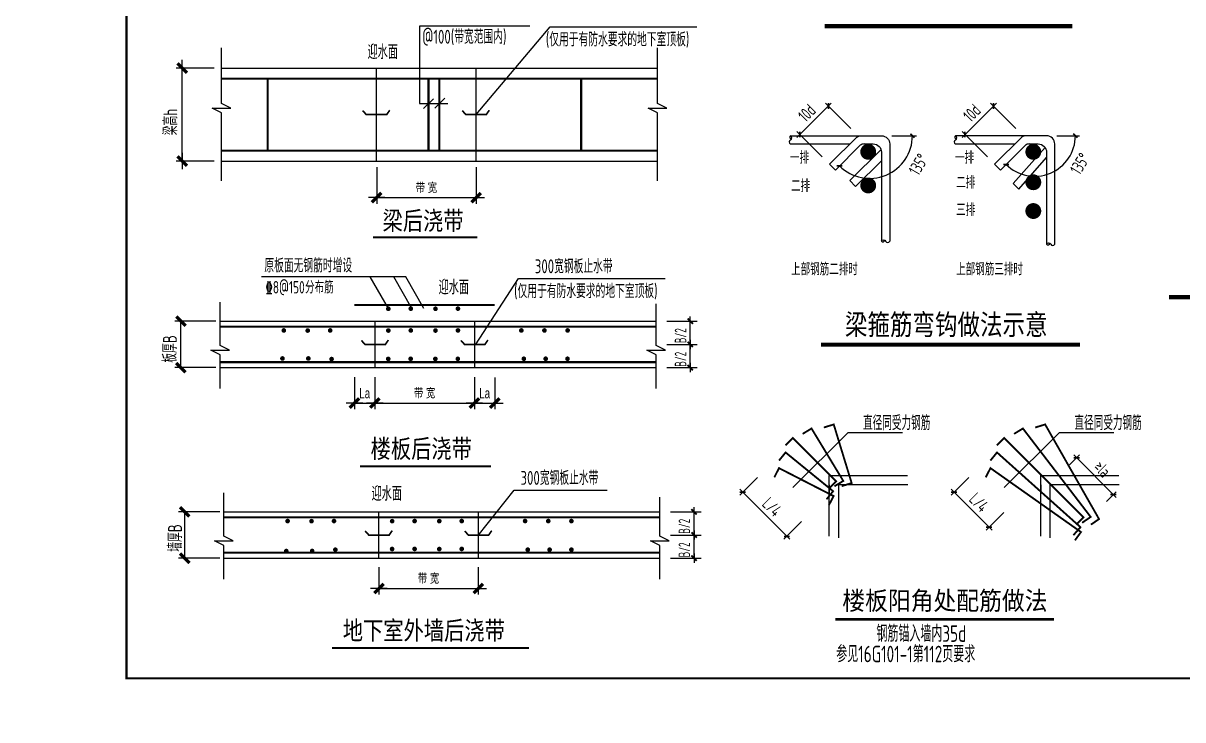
# Model space of a CAD drawing. Extents: x 1646991 to 1903782, y -359694 to -275762.
# Drawn here: x 1819677 to 1847761, y -359694 to -342824 of the extents above; entities that cross this region are included whole.
import ezdxf

# ---------------------------------------------------------------- set-up
doc = ezdxf.new("R2010")
doc.units = 0
doc.header["$LTSCALE"] = 1000
doc.header["$MEASUREMENT"] = 0
doc.linetypes.add('CONTINOUS', pattern=[0])
doc.linetypes.add('DASHED', pattern=[0.325, 0.2, -0.125])
doc.layers.get('0').update_dxf_attribs({"linetype": 'CONTINUOUS'})
doc.layers.get('Defpoints').update_dxf_attribs({"linetype": 'CONTINUOUS'})
for name, color, linetype in [('AXIS', 3, 'CONTINUOUS'), ('COL', 6, 'CONTINUOUS'), ('DIM_SYMB', 3, 'CONTINUOUS'), ('GJ', 2, 'CONTINUOUS'), ('H', 7, 'CONTINUOUS'), ('HZ', 2, 'CONTINUOUS'), ('REIN', 6, 'CONTINUOUS'), ('S-ANNO-DIMS', 3, 'CONTINUOUS'), ('S-REIN', 1, 'CONTINUOUS'), ('SHEET_LINE', 6, 'CONTINUOUS'), ('剪力墙', 4, 'CONTINUOUS'), ('字', 3, 'CONTINUOUS'), ('文字', 240, 'CONTINUOUS'), ('梁标注', 211, 'CONTINOUS'), ('线', 7, 'CONTINUOUS')]:
    doc.layers.add(name, color=color, linetype=linetype)
doc.layers.add('钢筋', color=1, linetype='CONTINUOUS', lineweight=35)
doc.styles.add('-黑体', font='simhei.ttf', dxfattribs={"width": 0.8})
doc.styles.add('2', font='STXIHEI.TTF')
doc.styles.add('HT', font='simhei.ttf', dxfattribs={"height": 5})
doc.styles.add('HZ', font='ros.shx', dxfattribs={"width": 0.7, "bigfont": 'jd.shx'})
doc.styles.add('HZJD', font='tssdeng1.shx', dxfattribs={"width": 0.7, "bigfont": 'tssdchn.shx'})
doc.styles.add('TSSD_Dimension', font='Tssdeng.shx', dxfattribs={"width": 0.7, "bigfont": 'hztxt.shx'})
doc.styles.add('X', font='tssdeng.shx', dxfattribs={"width": 0.7, "bigfont": 'tssdchn.shx'})
doc.styles.add('图纸名称', font='tssdeng.shx', dxfattribs={"width": 0.7, "height": 0.5, "bigfont": 'hztxt.shx'})
doc.dimstyles.new('DIM', dxfattribs={"dimscale": 10, "dimtxt": 25, "dimasz": 2, "dimexe": 15, "dimexo": 0, "dimgap": 0, "dimtad": 0, "dimdec": 0, "dimzin": 0, "dimdsep": 46, "dimtxsty": 'HZ', "dimblk1": 'DMTK2', "dimblk2": 'DMTK2', "dimsah": 1, "dimcen": 1, "dimdle": 150, "dimclrd": 256, "dimclre": 256, "dimclrt": 256, "dimadec": 0, "dimazin": 0, "dimtfac": 0.4, "dimtdec": 0, "dimtix": 1, "dimtmove": 2, "dimatfit": 3, "dimldrblk": 'DMTK2', "dimfxl": 15, "dimtvp": 0.8, "dimtolj": 1, "dimtzin": 0, "dimarcsym": 0})
doc.dimstyles.new('dim250', dxfattribs={"dimtxt": 300, "dimasz": 2, "dimexe": 150, "dimexo": 100, "dimgap": 100, "dimtad": 1, "dimdec": 0, "dimzin": 0, "dimdsep": 46, "dimtxsty": 'X', "dimblk1": 'DMTK1', "dimblk2": 'DMTK1', "dimsah": 1, "dimcen": 2.5, "dimclrd": 256, "dimclre": 256, "dimclrt": 256, "dimadec": 0, "dimazin": 0, "dimtfac": 1, "dimtdec": 0, "dimtix": 1, "dimtmove": 2, "dimatfit": 3, "dimldrblk": 'DMTK1', "dimfxl": 1, "dimtolj": 1, "dimtzin": 0, "dimlwd": 25, "dimlwe": 25, "dimarcsym": 0})
doc.dimstyles.new('TSSD_100_100', dxfattribs={"dimtxt": 300, "dimasz": 100, "dimexe": 100, "dimexo": 250, "dimgap": 100, "dimtad": 1, "dimdec": 0, "dimzin": 0, "dimdsep": 46, "dimtxsty": 'TSSD_Dimension', "dimblk": 'ARCHTICK', "dimcen": 0, "dimdle": 100, "dimclrt": 7, "dimadec": 0, "dimazin": 0, "dimtfac": 1, "dimtdec": 0, "dimtix": 1, "dimtmove": 2, "dimatfit": 3, "dimfxl": 1, "dimtolj": 1, "dimtzin": 0, "dimarcsym": 0})

# ---------------------------------------------------------------- blocks, each defined once
blk = doc.blocks.new('_ArchTick')
at = {"color": 0, "linetype": 'ByBlock', "const_width": 0.4}
blk.add_lwpolyline([(-0.5, -0.5), (0.5, 0.5)], dxfattribs=at)
blk = doc.blocks.new('*D27')
at = {"layer": 'AXIS', "color": 0, "lineweight": -2, "transparency": 16777216}
blk.add_line((1844711, -345549), (1845259, -345549), dxfattribs=at)
blk.add_arc((1844177, -345549), 982, 225, 360, dxfattribs=at)
at = {"layer": 'Defpoints', "color": 0, "transparency": 16777216}
for p in [(1842255, -345549), (1844461, -345549), (1843977, -345749), (1843345, -346380), (1844177, -346530)]:
    blk.add_point(p, dxfattribs=at)
at = {"layer": 'AXIS', "color": 0, "lineweight": -2, "transparency": 16777216, "xscale": 100, "yscale": 100, "zscale": 100}
for p, rotation in [((1845159, -345549), 89.99999999999608), ((1843483, -346243), 135.0000000000224)]:
    blk.add_blockref('_ArchTick', p, dxfattribs=dict(at, rotation=rotation))
at = {"layer": 'AXIS', "color": 7, "transparency": 16777216, "insert": (1845269, -346228), "char_height": 300, "attachment_point": 5, "rotation": 58.1169, "style": 'TSSD_Dimension'}
blk.add_mtext('\\A1;135°', dxfattribs=at)
blk = doc.blocks.new('*D28')
at = {"layer": 'AXIS', "color": 0, "lineweight": -2, "transparency": 16777216}
blk.add_line((1840713, -345549), (1841312, -345549), dxfattribs=at)
blk.add_arc((1840179, -345549), 1033, 225, 0, dxfattribs=at)
at = {"layer": 'Defpoints', "color": 0, "transparency": 16777216}
for p in [(1838257, -345549), (1840463, -345549), (1839979, -345749), (1839348, -346380), (1840179, -346582)]:
    blk.add_point(p, dxfattribs=at)
at = {"layer": 'AXIS', "color": 0, "lineweight": -2, "transparency": 16777216, "xscale": 100, "yscale": 100, "zscale": 100}
for p, rotation in [((1841212, -345549), 90.00000000000087), ((1839448, -346279), 135.0000000000012)]:
    blk.add_blockref('_ArchTick', p, dxfattribs=dict(at, rotation=rotation))
at = {"layer": 'AXIS', "color": 7, "transparency": 16777216, "insert": (1841359, -346245), "char_height": 300, "attachment_point": 5, "rotation": 59.4701, "style": 'TSSD_Dimension'}
blk.add_mtext('\\A1;135°', dxfattribs=at)
blk = doc.blocks.new('*D29')
at = {"layer": 'AXIS', "color": 0, "lineweight": -2, "transparency": 16777216}
for p, q in [((1838417, -345590), (1839248, -344759)), ((1839719, -345372), (1839107, -344759)), ((1839029, -346062), (1838417, -345449))]:
    blk.add_line(p, q, dxfattribs=at)
at = {"layer": 'Defpoints', "color": 0, "transparency": 16777216}
for p in [(1839177, -344830), (1839896, -345549), (1839206, -346238)]:
    blk.add_point(p, dxfattribs=at)
at = {"layer": 'AXIS', "color": 0, "lineweight": -2, "transparency": 16777216, "xscale": 100, "yscale": 100, "zscale": 100}
for p, rotation in [((1839177, -344830), 45), ((1838487, -345520), 225)]:
    blk.add_blockref('_ArchTick', p, dxfattribs=dict(at, rotation=rotation))
at = {"layer": 'AXIS', "color": 7, "transparency": 16777216, "insert": (1838656, -344998), "char_height": 300, "attachment_point": 5, "rotation": 45, "style": 'TSSD_Dimension'}
blk.add_mtext('\\A1;10d', dxfattribs=at)
blk = doc.blocks.new('*D30')
at = {"layer": 'AXIS', "color": 0, "lineweight": -2, "transparency": 16777216}
for p, q in [((1842415, -345590), (1843246, -344759)), ((1843717, -345372), (1843104, -344759)), ((1843027, -346062), (1842415, -345449))]:
    blk.add_line(p, q, dxfattribs=at)
at = {"layer": 'Defpoints', "color": 0, "transparency": 16777216}
for p in [(1843175, -344830), (1843894, -345549), (1843204, -346238)]:
    blk.add_point(p, dxfattribs=at)
at = {"layer": 'AXIS', "color": 0, "lineweight": -2, "transparency": 16777216, "xscale": 100, "yscale": 100, "zscale": 100}
for p, rotation in [((1843175, -344830), 45), ((1842485, -345520), 225)]:
    blk.add_blockref('_ArchTick', p, dxfattribs=dict(at, rotation=rotation))
at = {"layer": 'AXIS', "color": 7, "transparency": 16777216, "insert": (1842653, -344998), "char_height": 300, "attachment_point": 5, "rotation": 45, "style": 'TSSD_Dimension'}
blk.add_mtext('\\A1;10d', dxfattribs=at)
blk = doc.blocks.new('*D97')
at = {"layer": 'Defpoints', "color": 0, "transparency": 16777216}
for p in [(1837639, -353646), (1838707, -354713), (1838170, -355251)]:
    blk.add_point(p, dxfattribs=at)
at = {"layer": 'S-ANNO-DIMS', "color": 0, "lineweight": -2, "transparency": 16777216}
for p, q in [((1837462, -353823), (1837031, -354254)), ((1837031, -354112), (1838240, -355321)), ((1838530, -354890), (1838099, -355321))]:
    blk.add_line(p, q, dxfattribs=at)
at = {"layer": 'S-ANNO-DIMS', "color": 0, "lineweight": -2, "transparency": 16777216, "xscale": 100, "yscale": 100, "zscale": 100}
for p, rotation in [((1837102, -354183), 135.0000000000375), ((1838170, -355251), 315.0000000000375)]:
    blk.add_blockref('_ArchTick', p, dxfattribs=dict(at, rotation=rotation))
at = {"layer": 'S-ANNO-DIMS', "color": 7, "transparency": 16777216, "insert": (1837812, -354540), "char_height": 300, "attachment_point": 5, "rotation": 315, "style": 'TSSD_Dimension'}
blk.add_mtext('\\A1;L/4', dxfattribs=at)
blk = doc.blocks.new('*D98')
at = {"layer": 'Defpoints', "color": 0, "transparency": 16777216}
for p in [(1842759, -353646), (1843606, -354493), (1843069, -355031)]:
    blk.add_point(p, dxfattribs=at)
at = {"layer": 'S-ANNO-DIMS', "color": 0, "lineweight": -2, "transparency": 16777216}
for p, q in [((1842582, -353823), (1842151, -354254)), ((1842151, -354112), (1843140, -355101)), ((1843429, -354670), (1842998, -355101))]:
    blk.add_line(p, q, dxfattribs=at)
at = {"layer": 'S-ANNO-DIMS', "color": 0, "lineweight": -2, "transparency": 16777216, "xscale": 100, "yscale": 100, "zscale": 100}
for p, rotation in [((1842221, -354183), 135.0000000000393), ((1843069, -355031), 315.0000000000393)]:
    blk.add_blockref('_ArchTick', p, dxfattribs=dict(at, rotation=rotation))
at = {"layer": 'S-ANNO-DIMS', "color": 7, "transparency": 16777216, "insert": (1842822, -354430), "char_height": 300, "attachment_point": 5, "rotation": 315, "style": 'TSSD_Dimension'}
blk.add_mtext('\\A1;L/4', dxfattribs=at)
blk = doc.blocks.new('*D100')
at = {"layer": 'AXIS', "color": 0, "lineweight": -2, "transparency": 16777216}
for p, q in [((1845020, -353520), (1845260, -353279)), ((1846150, -354310), (1845119, -353279)), ((1845910, -354409), (1846150, -354169))]:
    blk.add_line(p, q, dxfattribs=at)
at = {"layer": 'Defpoints', "color": 0, "transparency": 16777216}
for p in [(1845190, -353350), (1844843, -353696), (1845733, -354586)]:
    blk.add_point(p, dxfattribs=at)
at = {"layer": 'AXIS', "color": 0, "lineweight": -2, "transparency": 16777216, "xscale": 100, "yscale": 100, "zscale": 100}
for p, rotation in [((1845190, -353350), 134.9999999995633), ((1846079, -354239), 314.9999999995633)]:
    blk.add_blockref('_ArchTick', p, dxfattribs=dict(at, rotation=rotation))
at = {"layer": 'AXIS', "color": 7, "transparency": 16777216, "insert": (1845811, -353618), "char_height": 300, "attachment_point": 5, "rotation": 315, "style": 'TSSD_Dimension'}
blk.add_mtext('\\A1;≥la', dxfattribs=at)
blk = doc.blocks.new('DMTK2')
blk.add_line((-10, 0), (10, 0))
at = {"const_width": 4}
blk.add_lwpolyline([(-5.7, -5.7), (5.7, 5.7)], dxfattribs=at)
blk = doc.blocks.new('*D117')
at = {"layer": 'Defpoints', "color": 0, "transparency": 16777216}
for p in [(1823529, -343912), (1824301, -343912), (1824301, -346162)]:
    blk.add_point(p, dxfattribs=at)
at = {"layer": '文字', "lineweight": -2, "transparency": 16777216}
for p, q in [((1824301, -343912), (1823379, -343912)), ((1823529, -346142), (1823529, -343932)), ((1824301, -346162), (1823379, -346162))]:
    blk.add_line(p, q, dxfattribs=at)
at = {"layer": '文字', "lineweight": -2, "transparency": 16777216, "xscale": 20, "yscale": 20, "zscale": 20}
for p, rotation in [((1823529, -343912), 90), ((1823529, -346162), 270)]:
    blk.add_blockref('DMTK2', p, dxfattribs=dict(at, rotation=rotation))
blk = doc.blocks.new('*D118')
at = {"layer": 'Defpoints', "color": 0, "transparency": 16777216}
for p in [(1828238, -346490), (1830648, -346425), (1830648, -347048)]:
    blk.add_point(p, dxfattribs=at)
at = {"layer": '文字', "lineweight": -2, "transparency": 16777216}
for p, q in [((1828238, -346490), (1828238, -347198)), ((1830648, -346425), (1830648, -347198)), ((1828258, -347048), (1830628, -347048))]:
    blk.add_line(p, q, dxfattribs=at)
at = {"layer": '文字', "lineweight": -2, "transparency": 16777216, "xscale": 20, "yscale": 20, "zscale": 20, "rotation": 180}
blk.add_blockref('DMTK2', (1828238, -347048), dxfattribs=at)
at = {"layer": '文字', "lineweight": -2, "transparency": 16777216, "xscale": 20, "yscale": 20, "zscale": 20}
blk.add_blockref('DMTK2', (1830648, -347048), dxfattribs=at)
at = {"layer": '文字', "transparency": 16777216, "insert": (1829443, -346812), "char_height": 250, "attachment_point": 5, "style": 'HZ'}
blk.add_mtext('\\A1;带 宽', dxfattribs=at)
blk = doc.blocks.new('DMTK1')
at = {"const_width": 40}
blk.add_lwpolyline([(-57, -57), (57, 57)], dxfattribs=at)
blk = doc.blocks.new('*D119')
at = {"layer": 'Defpoints', "color": 0, "transparency": 16777216}
for p in [(1823497, -350040), (1824446, -350040), (1824446, -351165)]:
    blk.add_point(p, dxfattribs=at)
at = {"layer": '文字', "lineweight": 25, "transparency": 16777216}
for p, q in [((1824346, -350040), (1823347, -350040)), ((1823497, -351163), (1823497, -350042)), ((1824346, -351165), (1823347, -351165))]:
    blk.add_line(p, q, dxfattribs=at)
at = {"layer": '文字', "lineweight": 25, "transparency": 16777216, "xscale": 2, "yscale": 2, "zscale": 2}
for p, rotation in [((1823497, -350040), 90), ((1823497, -351165), 270)]:
    blk.add_blockref('DMTK1', p, dxfattribs=dict(at, rotation=rotation))
blk = doc.blocks.new('*D120')
at = {"layer": 'Defpoints', "color": 0, "transparency": 16777216}
for p in [(1823589, -354656), (1824539, -354656), (1824539, -355781)]:
    blk.add_point(p, dxfattribs=at)
at = {"layer": '文字', "lineweight": 25, "transparency": 16777216}
for p, q in [((1824439, -354656), (1823439, -354656)), ((1823589, -355779), (1823589, -354658)), ((1824439, -355781), (1823439, -355781))]:
    blk.add_line(p, q, dxfattribs=at)
at = {"layer": '文字', "lineweight": 25, "transparency": 16777216, "xscale": 2, "yscale": 2, "zscale": 2}
for p, rotation in [((1823589, -354656), 90), ((1823589, -355781), 270)]:
    blk.add_blockref('DMTK1', p, dxfattribs=dict(at, rotation=rotation))
blk = doc.blocks.new('*D121')
at = {"layer": 'Defpoints', "color": 0, "transparency": 16777216}
for p in [(1828194, -351400), (1830604, -351408), (1830604, -352024)]:
    blk.add_point(p, dxfattribs=at)
at = {"layer": '文字', "lineweight": -2, "transparency": 16777216}
for p, q in [((1828194, -351400), (1828194, -352174)), ((1830604, -351408), (1830604, -352174)), ((1828214, -352024), (1830584, -352024))]:
    blk.add_line(p, q, dxfattribs=at)
at = {"layer": '文字', "lineweight": -2, "transparency": 16777216, "xscale": 20, "yscale": 20, "zscale": 20, "rotation": 180}
blk.add_blockref('DMTK2', (1828194, -352024), dxfattribs=at)
at = {"layer": '文字', "lineweight": -2, "transparency": 16777216, "xscale": 20, "yscale": 20, "zscale": 20}
blk.add_blockref('DMTK2', (1830604, -352024), dxfattribs=at)
at = {"layer": '文字', "transparency": 16777216, "insert": (1829399, -351786), "char_height": 250, "attachment_point": 5, "style": 'HZ'}
blk.add_mtext('\\A1;带 宽', dxfattribs=at)
blk = doc.blocks.new('*D122')
at = {"layer": 'Defpoints', "color": 0, "transparency": 16777216}
for p in [(1828292, -355999), (1830697, -355999), (1830697, -356513)]:
    blk.add_point(p, dxfattribs=at)
at = {"layer": '文字', "lineweight": -2, "transparency": 16777216}
for p, q in [((1828292, -355999), (1828292, -356663)), ((1830697, -355999), (1830697, -356663)), ((1828312, -356513), (1830677, -356513))]:
    blk.add_line(p, q, dxfattribs=at)
at = {"layer": '文字', "lineweight": -2, "transparency": 16777216, "xscale": 20, "yscale": 20, "zscale": 20, "rotation": 180}
blk.add_blockref('DMTK2', (1828292, -356513), dxfattribs=at)
at = {"layer": '文字', "lineweight": -2, "transparency": 16777216, "xscale": 20, "yscale": 20, "zscale": 20}
blk.add_blockref('DMTK2', (1830697, -356513), dxfattribs=at)
at = {"layer": '文字', "transparency": 16777216, "insert": (1829494, -356275), "char_height": 250, "attachment_point": 5, "style": 'HZ'}
blk.add_mtext('\\A1;带 宽', dxfattribs=at)
blk = doc.blocks.new('*D123')
at = {"layer": 'Defpoints', "color": 0, "transparency": 16777216}
for p in [(1827699, -351400), (1828194, -351402), (1828194, -352024)]:
    blk.add_point(p, dxfattribs=at)
at = {"layer": '文字', "lineweight": -2, "transparency": 16777216}
for p, q in [((1827699, -351400), (1827699, -352174)), ((1828194, -351402), (1828194, -352174)), ((1827719, -352024), (1828174, -352024))]:
    blk.add_line(p, q, dxfattribs=at)
at = {"layer": '文字', "lineweight": -2, "transparency": 16777216, "xscale": 20, "yscale": 20, "zscale": 20, "rotation": 180}
blk.add_blockref('DMTK2', (1827699, -352024), dxfattribs=at)
at = {"layer": '文字', "lineweight": -2, "transparency": 16777216, "xscale": 20, "yscale": 20, "zscale": 20}
blk.add_blockref('DMTK2', (1828194, -352024), dxfattribs=at)
at = {"layer": '文字', "transparency": 16777216, "insert": (1827949, -351786), "char_height": 250, "attachment_point": 5, "style": 'HZ'}
blk.add_mtext('\\A1;La', dxfattribs=at)
blk = doc.blocks.new('*D124')
at = {"layer": 'Defpoints', "color": 0, "transparency": 16777216}
for p in [(1830604, -351400), (1831099, -351402), (1831099, -352024)]:
    blk.add_point(p, dxfattribs=at)
at = {"layer": '文字', "lineweight": -2, "transparency": 16777216}
for p, q in [((1830604, -351400), (1830604, -352174)), ((1831099, -351402), (1831099, -352174)), ((1830624, -352024), (1831079, -352024))]:
    blk.add_line(p, q, dxfattribs=at)
at = {"layer": '文字', "lineweight": -2, "transparency": 16777216, "xscale": 20, "yscale": 20, "zscale": 20, "rotation": 180}
blk.add_blockref('DMTK2', (1830604, -352024), dxfattribs=at)
at = {"layer": '文字', "lineweight": -2, "transparency": 16777216, "xscale": 20, "yscale": 20, "zscale": 20}
blk.add_blockref('DMTK2', (1831099, -352024), dxfattribs=at)
at = {"layer": '文字', "transparency": 16777216, "insert": (1830854, -351786), "char_height": 250, "attachment_point": 5, "style": 'HZ'}
blk.add_mtext('\\A1;La', dxfattribs=at)

msp = doc.modelspace()

# ---------------------------------------------------------------- linework, layer by layer
for p, q in [((1829276.7, -342893.9), (1829276.7, -344771.9)), ((1831944.2, -342893.9), (1829276.7, -342893.9)), ((1830644.4, -345037.5), (1832438.9, -342909.9)), ((1832438.9, -342909.9), (1835994.3, -342909.9)), ((1828225.8, -343912.5), (1828225.8, -346162.5)), ((1830636.6, -343912.5), (1830636.6, -346162.5)), ((1829276.7, -344771.9), (1829964.2, -344771.9)), ((1829611.8, -344652.9), (1829373.7, -344890.8)), ((1829888.1, -344639.7), (1829650, -344877.6)), ((1830632.6, -350615.8), (1831670.2, -349006.3)), ((1831670.2, -349006.3), (1835225.5, -349006.3)), ((1828193.6, -350040.2), (1828193.6, -351165.2)), ((1830604.4, -350040.2), (1830604.4, -351165.2)), ((1830696.6, -355231.7), (1831570.7, -354131.1)), ((1831570.7, -354131.1), (1833819.3, -354131.1)), ((1828285.8, -354656.1), (1828285.8, -355781.1)), ((1830696.6, -354656.1), (1830696.6, -355781.1))]:
    msp.add_line(p, q)
at = {"color": 0, "linetype": 'ByBlock'}
for p, q in [((1828237.7, -346311.3), (1828237.7, -347169.6)), ((1830648.5, -346312.5), (1830648.5, -347169.6))]:
    msp.add_line(p, q, dxfattribs=at)
at = {"const_width": 56.2}
for points in [[(1828492, -349739.3, 1), (1828548.3, -349739.3, 1)], [(1829036.1, -349737, 1), (1829092.4, -349737, 1)], [(1829633.7, -349739.3, 1), (1829690, -349739.3, 1)], [(1830177.8, -349737, 1), (1830234.1, -349737, 1)], [(1825960.6, -350264.7, 1), (1826016.8, -350264.7, 1)], [(1826540, -350267, 1), (1826596.3, -350267, 1)], [(1827084.1, -350264.7, 1), (1827140.4, -350264.7, 1)], [(1828492, -350267, 1), (1828548.3, -350267, 1)], [(1829036.1, -350264.7, 1), (1829092.4, -350264.7, 1)], [(1829633.7, -350267, 1), (1829690, -350267, 1)], [(1830177.8, -350264.7, 1), (1830234.1, -350264.7, 1)], [(1831712.8, -350264.7, 1), (1831769.1, -350264.7, 1)], [(1832272.3, -350264.7, 1), (1832328.5, -350264.7, 1)], [(1832834.1, -350264.7, 1), (1832890.3, -350264.7, 1)], [(1825927.5, -350943, 1), (1825983.8, -350943, 1)], [(1826555.4, -350943, 1), (1826611.6, -350943, 1)], [(1827117.2, -350958.2, 1), (1827173.4, -350958.2, 1)], [(1828489.2, -350953.9, 1), (1828545.5, -350953.9, 1)], [(1829033.3, -350951.6, 1), (1829089.6, -350951.6, 1)], [(1829630.9, -350953.9, 1), (1829687.2, -350953.9, 1)], [(1830175, -350951.6, 1), (1830231.3, -350951.6, 1)], [(1831773.8, -350949.8, 1), (1831830.1, -350949.8, 1)], [(1832302.5, -350949.8, 1), (1832358.8, -350949.8, 1)], [(1832831.3, -350949.8, 1), (1832887.5, -350949.8, 1)], [(1826052.7, -354880.6, 1), (1826109, -354880.6, 1)], [(1826632.2, -354882.9, 1), (1826688.4, -354882.9, 1)], [(1827176.3, -354880.6, 1), (1827232.6, -354880.6, 1)], [(1828584.2, -354882.9, 1), (1828640.4, -354882.9, 1)], [(1829128.3, -354880.6, 1), (1829184.5, -354880.6, 1)], [(1829725.9, -354882.9, 1), (1829782.2, -354882.9, 1)], [(1830270, -354880.6, 1), (1830326.3, -354880.6, 1)], [(1831805, -354880.6, 1), (1831861.2, -354880.6, 1)], [(1832364.5, -354880.6, 1), (1832420.7, -354880.6, 1)], [(1832926.2, -354880.6, 1), (1832982.5, -354880.6, 1)], [(1827209.3, -355574.1, 1), (1827265.6, -355574.1, 1)], [(1828584.2, -355558.5, 1), (1828640.4, -355558.5, 1)], [(1829128.3, -355556.2, 1), (1829184.5, -355556.2, 1)], [(1829725.9, -355558.5, 1), (1829782.2, -355558.5, 1)], [(1830270, -355556.2, 1), (1830326.3, -355556.2, 1)], [(1831868.8, -355574.1, 1), (1831925, -355574.1, 1)], [(1832397.5, -355574.1, 1), (1832453.8, -355574.1, 1)], [(1832926.2, -355574.1, 1), (1832982.5, -355574.1, 1)], [(1826019.7, -355607.1, 1), (1826076, -355607.1, 1)], [(1826647.6, -355607.1, 1), (1826703.8, -355607.1, 1)]]:
    msp.add_lwpolyline(points, format="xyb", close=True, dxfattribs=at)
at = {"layer": 'COL'}
for p, q in [((1824446.4, -350040.2), (1835005.5, -350040.2)), ((1824446.4, -351165.2), (1835005.5, -351165.2))]:
    msp.add_line(p, q, dxfattribs=at)
at = {"layer": 'DIM_SYMB', "const_width": 70}
msp.add_lwpolyline([(1839342.9, -357261.9), (1844641.2, -357261.9)], dxfattribs=at)
at = {"layer": 'GJ', "const_width": 50.6}
for points in [[(1824478.6, -344167.1), (1835037.6, -344167.1)], [(1825596.1, -344167.1), (1825596.1, -345908.3)], [(1829493.1, -344167.1), (1829493.1, -345908.3)], [(1829756.1, -344167.1), (1829756.1, -345908.3)], [(1833189.9, -344167.1), (1833189.9, -345908.3)], [(1824478.6, -345908.3), (1835037.6, -345908.3)], [(1827699.3, -349645.4), (1831098.7, -349645.4)], [(1824446.4, -350173.1), (1835005.5, -350173.1)], [(1824446.4, -351032.8), (1835005.5, -351032.8)], [(1824538.6, -354789), (1835097.6, -354789)], [(1824538.6, -355648.7), (1835097.6, -355648.7)]]:
    msp.add_lwpolyline(points, dxfattribs=at)
at = {"layer": 'H', "color": 3}
for p, q in [((1838315.6, -354070.6), (1839652.4, -352735.1)), ((1839652.4, -352735.1), (1840968.6, -352735.1)), ((1843435.3, -354070.6), (1844772.1, -352735.1)), ((1844772.1, -352735.1), (1846088.3, -352735.1))]:
    msp.add_line(p, q, dxfattribs=at)
at = {"layer": 'HZ', "color": 3}
for p, q in [((1839199.8, -355244.7), (1839199.8, -353780.3)), ((1839199.8, -353780.3), (1841090.4, -353780.3)), ((1844319.5, -355244.7), (1844319.5, -353780.3)), ((1844319.5, -353780.3), (1846210, -353780.3)), ((1839419.8, -354000.3), (1839419.8, -355283.9)), ((1841103.4, -354000.3), (1839419.8, -354000.3)), ((1844539.5, -354000.3), (1844539.5, -355283.9)), ((1846223, -354000.3), (1844539.5, -354000.3))]:
    msp.add_line(p, q, dxfattribs=at)
at = {"layer": 'REIN', "const_width": 45}
for points in [[(1838553.4, -352769.8), (1838768.7, -352639.4), (1839538.1, -353909.1), (1839322.8, -354039.5)], [(1839066.2, -352614.9), (1839306.8, -352541.3), (1839740.8, -353961.1), (1839500.1, -354034.7)], [(1843673.1, -352769.8), (1843888.3, -352639.4), (1845529.2, -354780.6), (1845322, -354922.7)], [(1844185.8, -352614.9), (1844426.5, -352541.3), (1845731.9, -354832.6), (1845533.9, -354968.4)], [(1838136.9, -353045.6), (1838314.9, -352867.7), (1839364.6, -353917.4), (1839186.7, -354095.4)], [(1843256.6, -353045.6), (1843434.5, -352867.7), (1845355.8, -354788.9), (1845177.8, -354966.9)], [(1837982.1, -353414.7), (1838141.1, -353219.6), (1839291.7, -354157.8), (1839132.6, -354352.9)], [(1843101.7, -353414.7), (1843260.8, -353219.6), (1845282.8, -355029.3), (1845109, -355224.4)], [(1837867.3, -353822.9), (1837982, -353598.9), (1839303.4, -354275.7), (1839188.7, -354499.6)], [(1842987, -353822.9), (1843101.7, -353598.9), (1845294.5, -355147.1), (1845148.2, -355348.1)]]:
    msp.add_lwpolyline(points, dxfattribs=at)
at = {"layer": 'S-REIN', "const_width": 40}
for points in [[(1827899.5, -344940.3), (1827986.6, -345037.5), (1828480.6, -345037.5), (1828554.1, -344931.2)], [(1830310.3, -344940.3), (1830397.4, -345037.5), (1830891.3, -345037.5), (1830964.9, -344931.2)], [(1827867.4, -350505.5), (1827954.4, -350602.7), (1828448.4, -350602.7), (1828522, -350496.5)], [(1830278.1, -350505.5), (1830365.2, -350602.7), (1830859.2, -350602.7), (1830932.7, -350496.5)], [(1827959.5, -355121.4), (1828046.6, -355218.6), (1828540.6, -355218.6), (1828614.1, -355112.4)], [(1830370.3, -355121.4), (1830457.4, -355218.6), (1830951.3, -355218.6), (1831024.9, -355112.4)]]:
    msp.add_lwpolyline(points, dxfattribs=at)
at = {"layer": 'SHEET_LINE'}
for points, const_width in [([(1819679.7, -359691.5), (1819679.7, -300291.5), (1903779.7, -300291.5), (1903779.7, -359691.5)], 5), ([(1822179.7, -358691.5), (1822179.7, -301291.5), (1902779.7, -301291.5), (1902779.7, -358691.5)], 50)]:
    msp.add_lwpolyline(points, close=True, dxfattribs=dict(at, const_width=const_width))
at = {"layer": '剪力墙', "color": 6, "linetype": 'DASHED'}
for p, q in [((1839199.8, -354000.3), (1839199.8, -354263)), ((1844319.5, -354000.3), (1844319.5, -354263))]:
    msp.add_line(p, q, dxfattribs=at)
at = {"layer": '文字', "color": 0}
for p, q in [((1824478.6, -343912.5), (1835037.6, -343912.5)), ((1824478.6, -346162.5), (1835037.6, -346162.5)), ((1828942.4, -348965.1), (1825452.3, -348965.1)), ((1828522.9, -349737), (1828083, -348965.1)), ((1829092.4, -349737), (1828652.5, -348965.1)), ((1829382.3, -349737), (1828942.4, -348965.1)), ((1835263.6, -350040.2), (1836000.6, -350040.2)), ((1835831.9, -350591.5), (1835831.9, -350051.5)), ((1835263.6, -350602.7), (1836000.6, -350602.7)), ((1835831.9, -351154), (1835831.9, -350614)), ((1835263.6, -351165.2), (1836000.6, -351165.2)), ((1824538.6, -354656.1), (1835097.6, -354656.1)), ((1835355.7, -354656.1), (1836092.8, -354656.1)), ((1835924, -355207.4), (1835924, -354667.4)), ((1835355.7, -355218.6), (1836092.8, -355218.6)), ((1835924, -355769.9), (1835924, -355229.9)), ((1824538.6, -355781.1), (1835097.6, -355781.1)), ((1835355.7, -355781.1), (1836092.8, -355781.1))]:
    msp.add_line(p, q, dxfattribs=at)
for points in [[(1824478.6, -346642.8), (1824478.6, -344993.6), (1824253.6, -344881.1), (1824703.6, -344881.1), (1824478.6, -344768.6), (1824478.6, -343422.2)], [(1835037.6, -346642.8), (1835037.6, -344993.6), (1834812.6, -344881.1), (1835262.6, -344881.1), (1835037.6, -344768.6), (1835037.6, -343422.2)], [(1824446.4, -351670.3), (1824446.4, -350853.8), (1824221.4, -350741.3), (1824671.4, -350741.3), (1824446.4, -350628.8), (1824446.4, -349582.2)], [(1835005.5, -351670.3), (1835005.5, -350853.8), (1834780.5, -350741.3), (1835230.5, -350741.3), (1835005.5, -350628.8), (1835005.5, -349618.2)], [(1824538.6, -356286.2), (1824538.6, -355469.7), (1824313.6, -355357.2), (1824763.6, -355357.2), (1824538.6, -355244.7), (1824538.6, -354198.1)], [(1835097.6, -356286.2), (1835097.6, -355469.7), (1834872.6, -355357.2), (1835322.6, -355357.2), (1835097.6, -355244.7), (1835097.6, -354298.6)]]:
    msp.add_lwpolyline(points, dxfattribs=at)
at = {"layer": '文字', "color": 0, "const_width": 50.6}
for points in [[(1828145, -348007.5), (1830678.4, -348007.5)], [(1827836.6, -353557), (1831003.3, -353557)], [(1827158.6, -357953.3), (1831930.5, -357953.3)]]:
    msp.add_lwpolyline(points, dxfattribs=at)
at = {"layer": '线'}
for p, q in [((1838257.5, -345548.5), (1839972.7, -345548.5)), ((1838257.5, -345748.5), (1839696.1, -345748.5)), ((1842255.3, -345748.5), (1843694, -345748.5))]:
    msp.add_line(p, q, dxfattribs=at)
at = {"layer": '线', "color": 2, "linetype": 'Continuous', "const_width": 100}
msp.add_lwpolyline([(1839086.4, -342895.5), (1845086.6, -342895.5)], dxfattribs=at)
at = {"layer": '线'}
for points in [[(1839950.7, -345776.8), (1839347.6, -346379.9), (1839206.2, -346238.5), (1839864, -345580.7, -0.1446811), (1839972.7, -345548.5), (1840463, -345548.5, -0.4142136), (1840663, -345748.5), (1840663, -348100.2)], [(1844660.8, -348176.3), (1844660.8, -345748.5, 0.4142136), (1844460.8, -345548.5), (1843970.6, -345548.5, 0.1446867), (1843861.8, -345580.7)], [(1840040.5, -345748.5), (1840263, -345748.5, -0.4142136), (1840463, -345948.5), (1840463, -348100.2)], [(1844038.3, -345748.5), (1844260.8, -345748.5, -0.4142136), (1844460.8, -345948.5), (1844460.8, -348176.3)], [(1840463, -348100.2, -0.673605), (1840563, -348101.2, 0.6531496), (1840663, -348100.2)], [(1844460.8, -348176.3, -0.673605), (1844560.9, -348177.3, 0.6531496), (1844660.8, -348176.3)]]:
    msp.add_lwpolyline(points, format="xyb", dxfattribs=at)
for points in [[(1843970.6, -345548.5), (1842255.3, -345548.5)], [(1843861.8, -345580.7), (1843204, -346238.5), (1843345.5, -346379.9), (1843948.5, -345776.8)], [(1840453.1, -345886.3), (1839693.7, -346636.4), (1839835.1, -346777.9), (1840463, -346159.9)], [(1844425.3, -345834.7), (1843649.4, -346705.4), (1843790.9, -346846.8), (1844460.8, -346078.9)]]:
    msp.add_lwpolyline(points, dxfattribs=at)
at = {"layer": '线', "color": 2, "const_width": 100}
for points in [[(1847429, -349459.3), (1854624.9, -349459.3)], [(1838998.6, -350609.7), (1845268.5, -350609.7)]]:
    msp.add_lwpolyline(points, dxfattribs=at)
at = {"layer": '线'}
for centre, radius, start, end in [((1838278.9, -345698.3), 54.6, 114.28575, 246.88793), ((1838281.6, -345582.8), 41.9, 125.16351, 273.12326), ((1838236.7, -345598.3), 54, 291.48446, 67.34209), ((1842276.7, -345698.3), 54.6, 114.28575, 246.88793), ((1842279.4, -345582.8), 41.9, 125.16351, 273.12326), ((1842234.5, -345598.3), 54, 291.48446, 67.34209), ((1840054, -345948.1), 200, 93.87649, 121.1002), ((1844051.8, -345948.1), 200, 93.87649, 121.1002), ((1840497.2, -348076.1), 41.9, 215.16351, 3.12326), ((1844495.1, -348152.2), 41.9, 215.16351, 3.12326)]:
    msp.add_arc(centre, radius, start, end, dxfattribs=at)
at = {"layer": '钢筋', "const_width": 192}
for points in [[(1840046.3, -345939.2, 1), (1840238.3, -345939.2, 1)], [(1844044.1, -345939.7, 1), (1844236.1, -345939.7, 1)], [(1844044.1, -346675.8, 1), (1844236.1, -346675.8, 1)], [(1840046.3, -346753.8, 1), (1840238.3, -346753.8, 1)], [(1844044.1, -347372.6, 1), (1844236.1, -347372.6, 1)]]:
    msp.add_lwpolyline(points, format="xyb", close=True, dxfattribs=at)

# ---------------------------------------------------------------- block references
at = {"layer": '文字', "color": 0, "xscale": 11.25, "yscale": 11.25, "zscale": 11.25}
for p, rotation in [((1835831.9, -350040.2), 90), ((1835831.9, -350602.7), 90), ((1835831.9, -350602.7), 270), ((1835831.9, -351165.2), 270), ((1835924, -354656.1), 90), ((1835924, -355218.6), 90), ((1835924, -355218.6), 270), ((1835924, -355781.1), 270)]:
    msp.add_blockref('DMTK2', p, dxfattribs=dict(at, rotation=rotation))

# ---------------------------------------------------------------- texts
at = {"style": 'TSSD_Dimension', "width": 0.7}
for p in [(1828017.2, -343693), (1829738.1, -349392.5), (1828114.7, -354390.8)]:
    msp.add_text('迎水面', height=350, dxfattribs=at).set_placement(p)
at = {"color": 4, "style": '2', "width": 0.9}
msp.add_text('楼板阳角处配筋做法', height=450, dxfattribs=at).set_placement((1839512.6, -357033.1))
at = {"layer": 'H', "color": 3, "style": 'HZJD', "width": 0.7}
for s, height, p in [('直径同受力钢筋', 350, (1840016.5, -352678.9)), ('直径同受力钢筋', 350, (1845136.1, -352678.9)), ('钢筋锚入墙内35d', 400, (1840340.4, -357805.9))]:
    msp.add_text(s, height=height, dxfattribs=at).set_placement(p)
at = {"layer": 'H', "color": 3, "insert": (1839367.6, -357900.7), "char_height": 400, "width": 7168, "attachment_point": 1, "style": 'HZJD'}
msp.add_mtext('参见16G101-1第112页要求', dxfattribs=at)
at = {"layer": '字', "style": 'TSSD_Dimension', "width": 0.7}
for s, p in [('一排', (1838247.6, -346228.4)), ('一排', (1842245.5, -346228.4)), ('二排', (1842271.8, -346829.3)), ('二排', (1838274, -346912.4)), ('三排', (1842271.8, -347493.9)), ('上部钢筋二排时', (1838274, -348930)), ('上部钢筋三排时', (1842271.8, -348930))]:
    msp.add_text(s, height=300, dxfattribs=at).set_placement(p)
at = {"layer": '字', "color": 4, "style": '-黑体', "width": 0.8}
msp.add_text('梁箍筋弯钩做法示意', height=500, dxfattribs=at).set_placement((1839576.9, -350372.1))
at = {"layer": '文字', "color": 0}
for s, height, style, width, p in [('@100(带宽范围内)', 337.5, 'X', 0.7, (1829343.1, -343320.5)), ('(仅用于有防水要求的地下室顶板)', 337.5, 'X', 0.7, (1832333.7, -343385.4)), ('梁后浇带', 450, 'HT', 0.8, (1828379.2, -347831)), ('原板面无钢筋时增设', 337.5, 'X', 0.7, (1825518.5, -348861.4)), ('300宽钢板止水带', 337.5, 'X', 0.7, (1832067.7, -348879.9)), ('(仅用于有防水要求的地下室顶板)', 337.5, 'X', 0.7, (1831565, -349481.9)), ('楼板后浇带', 450, 'HT', 0.8, (1828089.6, -353352.9)), ('300宽钢板止水带', 337.5, 'X', 0.7, (1831721.1, -354004.6)), ('地下室外墙后浇带', 450, 'HT', 0.8, (1827416.1, -357755.2))]:
    msp.add_text(s, height=height, dxfattribs=dict(at, style=style, width=width)).set_placement(p)
at = {"layer": '文字', "color": 0, "style": 'X'}
for s, height, width, p in [('梁高h', 337.5, 0.7, (1823410.5, -345536.7)), ('板厚B', 337.5, 0.7, (1823397.9, -351044.3)), ('B/2', 281.25, 0.6, (1835737.4, -350573.5)), ('B/2', 281.25, 0.6, (1835737.4, -351144.5)), ('B/2', 281.25, 0.6, (1835829.6, -355189.4)), ('墙厚B', 337.5, 0.7, (1823523.9, -355622.3)), ('B/2', 281.25, 0.6, (1835829.6, -355760.4))]:
    msp.add_text(s, height=height, rotation=90, dxfattribs=dict(at, width=width)).set_placement(p)
at = {"layer": '梁标注', "style": '图纸名称', "width": 0.7}
for s, p in [('\x848@150', (1825542.6, -349369)), ('分布筋 ', (1826503.2, -349369))]:
    msp.add_text(s, height=300, dxfattribs=at).set_placement(p)

# ---------------------------------------------------------------- dimensions: what is measured, and where the dimension line sits
at = {"layer": 'AXIS'}
for p1, p2, picture, middle in [((1839206.2, -346238.5), (1839896.1, -345548.5), '*D29', (1838655.6, -344998)), ((1843204, -346238.5), (1843894, -345548.5), '*D30', (1842653.5, -344998))]:
    dim = msp.add_aligned_dim(p1=p1, p2=p2, distance=1016.5, text='10d', dimstyle='TSSD_100_100', override={"dimtxt": 300, "dimtxsty": 'TSSD_Dimension'}, dxfattribs=at)
    dim.commit()
    dim.dimension.update_dxf_attribs({"geometry": picture, "text_midpoint": middle})
for base, line1, line2, picture, middle in [((1840179, -346581.9), ((1838257.5, -345548.5), (1840463, -345548.5)), ((1839979, -345748.5), (1839347.6, -346379.9)), '*D28', (1841359.2, -346244.6)), ((1844176.8, -346530.3), ((1842255.3, -345548.5), (1844460.8, -345548.5)), ((1843976.8, -345748.5), (1843345.5, -346379.9)), '*D27', (1845269.4, -346228.2))]:
    dim = msp.add_angular_dim_2l(base=base, line1=line1, line2=line2, dimstyle='TSSD_100_100', override={"dimtxt": 300, "dimtxsty": 'TSSD_Dimension'}, dxfattribs=at)
    dim.commit()
    dim.dimension.update_dxf_attribs({"geometry": picture, "text_midpoint": middle, "dimtype": 130})
dim = msp.add_linear_dim(base=(1845189.8, -353350), p1=(1845732.8, -354585.8), p2=(1844843.3, -353696.4), angle=135, text='≥la', dimstyle='TSSD_100_100', override={"dimtxt": 300, "dimtxsty": 'TSSD_Dimension'}, dxfattribs=at)
dim.commit()
dim.dimension.update_dxf_attribs({"geometry": '*D100', "text_midpoint": (1845811.3, -353617.9)})
at = {"layer": 'S-ANNO-DIMS'}
for p1, p2, picture, middle in [((1837638.9, -353645.8), (1838706.6, -354713.5), '*D97', (1837812.4, -354539.9)), ((1842758.5, -353645.8), (1843606.2, -354493.5), '*D98', (1842822.1, -354429.9))]:
    dim = msp.add_aligned_dim(p1=p1, p2=p2, distance=-759.5, text='L/4', dimstyle='TSSD_100_100', dxfattribs=at)
    dim.commit()
    dim.dimension.update_dxf_attribs({"geometry": picture, "text_midpoint": middle})
at = {"layer": '文字', "color": 0}
for base, p1, p2, dimstyle, picture, middle in [((1823529.3, -343912.5), (1824301.4, -346162.5), (1824301.4, -343912.5), 'DIM', '*D117', (1823529.3, -345037.5)), ((1823497.1, -350040.2), (1824446.4, -351165.2), (1824446.4, -350040.2), 'dim250', '*D119', (1823497.1, -350602.7)), ((1823589.3, -354656.1), (1824538.6, -355781.1), (1824538.6, -354656.1), 'dim250', '*D120', (1823589.3, -355218.6))]:
    dim = msp.add_linear_dim(base=base, p1=p1, p2=p2, angle=90, text=' ', dimstyle=dimstyle, dxfattribs=at)
    dim.commit()
    dim.dimension.update_dxf_attribs({"geometry": picture, "text_midpoint": middle})
for base, p1, p2, text, picture, middle in [((1830648.5, -347047.9), (1828237.7, -346490.1), (1830648.5, -346425), '带 宽', '*D118', (1829443.1, -346812.2)), ((1828193.6, -352023.9), (1827699.3, -351400.1), (1828193.6, -351401.7), 'La', '*D123', (1827948.6, -351785.9)), ((1830604.4, -352023.9), (1828193.6, -351400.1), (1830604.4, -351407.9), '带 宽', '*D121', (1829399, -351785.9)), ((1831098.7, -352023.9), (1830604.4, -351400.1), (1831098.7, -351401.7), 'La', '*D124', (1830853.7, -351785.9)), ((1830696.6, -356513.2), (1828292.4, -355998.5), (1830696.6, -355998.5), '带 宽', '*D122', (1829494.5, -356275.5))]:
    dim = msp.add_linear_dim(base=base, p1=p1, p2=p2, text=text, dimstyle='DIM', dxfattribs=at)
    dim.commit()
    dim.dimension.update_dxf_attribs({"geometry": picture, "text_midpoint": middle, "dimtype": 128})

doc.saveas('drawing.dxf')
